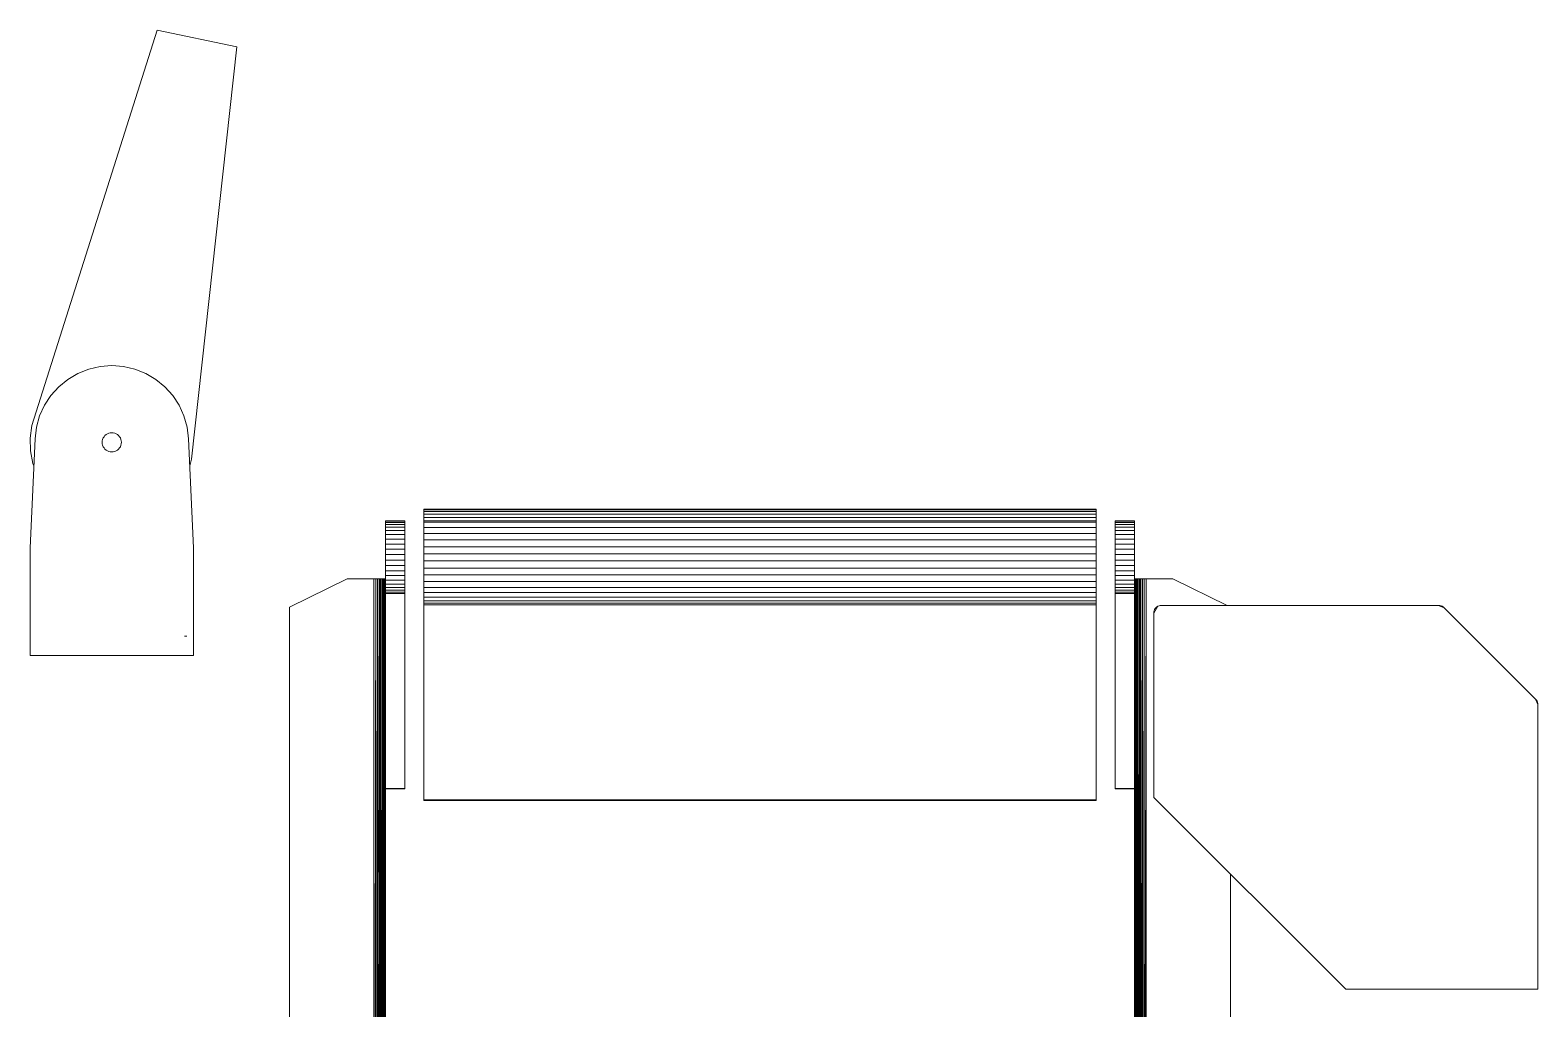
# Model space of a CAD drawing. Header units: centimetres. Extents: x -336 to 16318, y -437 to 1921.
# Drawn here: x 5097.9 to 5176.4, y 158.6 to 209.6 of the extents above; entities that cross this region are included whole.
import ezdxf

# ---------------------------------------------------------------- set-up
doc = ezdxf.new("R2010")
doc.units = ezdxf.units.CM
doc.layers.add('M-EQPM', color=7, linetype='Continuous', lineweight=9)

# ---------------------------------------------------------------- blocks, each defined once
blk = doc.blocks.new('EQ-05-028 - EQ-05-028_dwg_Agrupar_499-V65-Section 6')
at = {"layer": 'M-EQPM', "color": 136, "true_color": 0x007f7f}
for p, q in [((5114.434, 181.035), (5111.434, 179.571)), ((5114.434, 181.035), (5111.434, 179.571)), ((5114.434, 181.035), (5115.834, 181.035)), ((5115.928, 181.035), (5115.834, 181.035)), ((5115.928, 181.035), (5115.834, 117.601)), ((5115.834, 181.035), (5115.834, 117.601)), ((5115.928, 181.035), (5115.893, 117.604)), ((5116.02, 181.035), (5115.928, 181.035)), ((5115.928, 181.035), (5115.95, 117.613)), ((5116.02, 181.035), (5115.95, 117.613)), ((5116.02, 181.035), (5116.002, 117.627)), ((5116.107, 181.035), (5116.02, 181.035)), ((5116.02, 181.035), (5116.046, 117.644)), ((5116.02, 181.035), (5116.083, 117.666)), ((5116.02, 181.035), (5116.111, 117.691)), ((5116.02, 181.035), (5116.128, 117.719)), ((5116.02, 181.035), (5116.13, 119.895)), ((5116.187, 181.035), (5116.107, 181.035)), ((5116.134, 119.895), (5116.107, 181.035)), ((5116.131, 181.035), (5116.12, 181.035)), ((5116.134, 181.035), (5116.131, 181.035)), ((5116.134, 181.035), (5116.134, 119.895)), ((5116.134, 119.895), (5116.187, 181.035)), ((5116.258, 181.035), (5116.187, 181.035)), ((5116.236, 119.895), (5116.187, 181.035)), ((5116.236, 119.895), (5116.32, 181.035)), ((5116.236, 119.895), (5116.258, 181.035)), ((5116.32, 181.035), (5116.258, 181.035)), ((5116.32, 181.035), (5116.369, 181.035)), ((5116.32, 119.895), (5116.32, 181.035)), ((5116.32, 119.895), (5116.369, 181.035)), ((5116.405, 181.035), (5116.369, 181.035)), ((5116.421, 119.895), (5116.369, 181.035)), ((5116.382, 119.895), (5116.369, 181.035)), ((5116.427, 181.035), (5116.405, 181.035)), ((5116.421, 119.895), (5116.405, 181.035)), ((5116.432, 150.391), (5116.405, 181.035)), ((5116.434, 150.391), (5116.427, 181.035)), ((5116.434, 150.391), (5116.427, 181.035)), ((5155.435, 150.391), (5155.442, 181.035)), ((5155.442, 181.035), (5155.435, 150.391)), ((5155.442, 181.035), (5155.464, 181.035)), ((5155.442, 181.035), (5155.447, 119.895)), ((5155.464, 181.035), (5155.447, 119.895)), ((5155.464, 181.035), (5155.5, 181.035)), ((5155.464, 181.035), (5155.486, 119.895)), ((5155.5, 181.035), (5155.486, 119.895)), ((5155.549, 181.035), (5155.486, 119.895)), ((5155.5, 181.035), (5155.549, 181.035)), ((5155.549, 181.035), (5155.61, 181.035)), ((5155.549, 181.035), (5155.549, 119.895)), ((5155.61, 181.035), (5155.549, 119.895)), ((5155.61, 181.035), (5155.682, 181.035)), ((5155.61, 181.035), (5155.633, 119.895)), ((5155.682, 181.035), (5155.633, 119.895)), ((5155.682, 181.035), (5155.762, 181.035)), ((5155.682, 181.035), (5155.734, 119.895)), ((5155.734, 181.035), (5155.738, 181.035)), ((5155.734, 181.035), (5155.734, 119.895)), ((5155.762, 181.035), (5155.734, 119.895)), ((5155.738, 181.035), (5155.749, 181.035)), ((5155.762, 181.035), (5155.74, 117.719)), ((5155.762, 181.035), (5155.757, 117.691)), ((5155.762, 181.035), (5155.849, 181.035)), ((5155.762, 181.035), (5155.786, 117.666)), ((5155.762, 181.035), (5155.822, 117.644)), ((5155.762, 181.035), (5155.866, 117.627)), ((5155.849, 181.035), (5155.94, 181.035)), ((5155.849, 181.035), (5155.866, 117.627)), ((5155.94, 181.035), (5155.866, 117.627)), ((5156.034, 181.035), (5155.918, 117.613)), ((5155.94, 181.035), (5155.918, 117.613)), ((5156.034, 181.035), (5155.94, 181.035)), ((5157.434, 181.035), (5156.034, 181.035)), ((5156.034, 181.035), (5156.034, 117.601)), ((5160.261, 179.655), (5157.434, 181.035)), ((5157.434, 181.035), (5160.261, 179.655)), ((5111.434, 179.571), (5111.434, 117.601)), ((5111.434, 117.601), (5111.434, 179.571)), ((5116.434, 148.098), (5116.434, 170.708)), ((5116.434, 170.404), (5116.434, 150.391)), ((5116.434, 170.404), (5116.434, 150.391)), ((5155.434, 148.098), (5155.434, 170.708)), ((5155.434, 150.391), (5155.434, 170.404)), ((5155.434, 150.391), (5155.434, 170.404)), ((5160.434, 165.655), (5160.434, 117.601)), ((5160.434, 117.601), (5160.434, 165.655)), ((5160.434, 165.655), (5160.434, 117.601))]:
    blk.add_line(p, q, dxfattribs=at)
at = {"layer": 'M-EQPM', "color": 136, "true_color": 0x007f7f, "flags": 128}
for points in [[(5111.434, 117.601), (5111.434, 179.571), (5114.434, 181.035), (5115.834, 181.035), (5115.928, 181.035), (5115.95, 117.613), (5116.002, 117.627), (5116.02, 181.035), (5115.95, 117.613), (5116.02, 181.035), (5116.107, 181.035), (5116.187, 181.035), (5116.236, 119.895), (5116.258, 181.035), (5116.236, 119.895), (5116.32, 181.035), (5116.236, 119.895)], [(5114.434, 181.035), (5115.834, 181.035), (5115.928, 181.035), (5116.02, 181.035), (5116.107, 181.035), (5116.187, 181.035), (5116.258, 181.035), (5116.32, 181.035), (5116.369, 181.035), (5116.405, 181.035), (5116.427, 181.035)], [(5116.128, 117.719), (5116.02, 181.035), (5116.128, 117.719), (5116.111, 117.691), (5116.02, 181.035), (5116.111, 117.691), (5116.083, 117.666), (5116.02, 181.035), (5116.083, 117.666), (5116.046, 117.644), (5116.02, 181.035), (5116.046, 117.644), (5116.002, 117.627), (5116.02, 181.035), (5115.928, 181.035), (5115.95, 117.613), (5115.893, 117.604), (5115.928, 181.035), (5115.893, 117.604), (5115.834, 117.601), (5115.928, 181.035), (5115.834, 117.601), (5115.834, 181.035), (5115.834, 117.601)], [(5116.32, 119.895), (5116.32, 181.035), (5116.258, 181.035), (5116.187, 181.035), (5116.236, 119.895)], [(5116.32, 119.895), (5116.32, 181.035), (5116.369, 181.035), (5116.32, 119.895), (5116.369, 181.035), (5116.382, 119.895)], [(5116.434, 150.391), (5116.427, 181.035), (5116.405, 181.035), (5116.369, 181.035), (5116.382, 119.895)], [(5116.421, 119.895), (5116.369, 181.035), (5116.421, 119.895), (5116.405, 181.035), (5116.432, 150.391)], [(5116.434, 147.952), (5116.421, 119.895), (5116.405, 181.035), (5116.432, 150.391)], [(5155.435, 150.391), (5155.442, 181.035), (5155.447, 119.895), (5155.434, 147.952), (5155.434, 119.895)], [(5157.434, 181.035), (5156.034, 181.035), (5155.94, 181.035), (5155.849, 181.035), (5155.762, 181.035), (5155.682, 181.035), (5155.61, 181.035), (5155.549, 181.035), (5155.5, 181.035), (5155.464, 181.035), (5155.442, 181.035)], [(5155.486, 119.895), (5155.549, 181.035), (5155.486, 119.895), (5155.5, 181.035), (5155.486, 119.895), (5155.464, 181.035), (5155.447, 119.895)], [(5155.486, 119.895), (5155.464, 181.035), (5155.5, 181.035), (5155.549, 181.035), (5155.549, 119.895)], [(5155.633, 119.895), (5155.61, 181.035), (5155.549, 119.895), (5155.61, 181.035), (5155.549, 181.035), (5155.549, 119.895)], [(5155.633, 119.895), (5155.682, 181.035), (5155.633, 119.895), (5155.61, 181.035), (5155.682, 181.035)], [(5155.682, 181.035), (5155.734, 119.895), (5155.762, 181.035), (5155.682, 181.035), (5155.734, 119.895)], [(5155.734, 119.895), (5155.762, 181.035), (5155.74, 117.719), (5155.757, 117.691), (5155.762, 181.035), (5155.757, 117.691), (5155.786, 117.666), (5155.762, 181.035), (5155.786, 117.666), (5155.822, 117.644), (5155.762, 181.035), (5155.822, 117.644), (5155.866, 117.627), (5155.762, 181.035), (5155.866, 117.627), (5155.849, 181.035), (5155.866, 117.627), (5155.94, 181.035), (5155.866, 117.627), (5155.918, 117.613), (5155.94, 181.035), (5156.034, 181.035)], [(5156.034, 181.035), (5155.918, 117.613), (5156.034, 181.035), (5156.034, 117.601), (5155.918, 117.613), (5155.94, 181.035), (5155.849, 181.035), (5155.762, 181.035), (5155.74, 117.719)], [(5160.261, 179.655), (5157.434, 181.035), (5156.034, 181.035), (5156.034, 117.601)]]:
    blk.add_lwpolyline(points, dxfattribs=at)
for points in [[(5116.13, 119.895), (5116.02, 181.035)], [(5116.134, 119.895), (5116.187, 181.035), (5116.134, 119.895), (5116.107, 181.035)], [(5155.442, 181.035), (5155.464, 181.035), (5155.447, 119.895)]]:
    blk.add_lwpolyline(points, close=True, dxfattribs=at)
blk = doc.blocks.new('EQ-05-028 - EQ-05-028_dwg_Agrupar_717-1577049-Section 6')
at = {"layer": 'M-EQPM', "color": 136, "true_color": 0x007f7f}
for p, q in [((5509.763, 184.044), (5509.763, 184.065)), ((5509.763, 184.065), (5510.763, 184.065)), ((5509.763, 184.065), (5510.763, 184.065)), ((5509.763, 183.98), (5509.763, 184.044)), ((5509.763, 184.044), (5510.763, 184.044)), ((5509.763, 183.876), (5509.763, 183.98)), ((5509.763, 183.98), (5510.763, 183.98)), ((5509.763, 183.734), (5509.763, 183.876)), ((5509.763, 183.876), (5510.763, 183.876)), ((5509.763, 183.556), (5509.763, 183.734)), ((5509.763, 183.734), (5510.763, 183.734)), ((5509.763, 183.556), (5509.763, 183.734)), ((5509.763, 183.734), (5510.763, 183.734)), ((5510.763, 184.065), (5510.763, 184.044)), ((5510.763, 183.98), (5510.763, 184.044)), ((5510.763, 183.876), (5510.763, 183.98)), ((5510.763, 183.734), (5510.763, 183.876)), ((5510.763, 183.556), (5510.763, 183.734)), ((5510.763, 183.556), (5510.763, 183.734)), ((5509.763, 183.347), (5509.763, 183.556)), ((5509.763, 183.556), (5510.763, 183.556)), ((5509.763, 183.347), (5509.763, 183.556)), ((5509.763, 183.556), (5509.763, 183.347)), ((5509.763, 183.112), (5509.763, 183.347)), ((5509.763, 183.347), (5510.763, 183.347)), ((5509.763, 183.347), (5510.763, 183.347)), ((5509.763, 182.855), (5509.763, 183.112)), ((5509.763, 183.112), (5510.763, 183.112)), ((5510.763, 183.347), (5510.763, 183.556)), ((5510.763, 183.347), (5510.763, 183.556)), ((5510.763, 183.347), (5510.763, 183.556)), ((5510.763, 183.112), (5510.763, 183.347)), ((5510.763, 182.855), (5510.763, 183.112)), ((5509.763, 182.583), (5509.763, 182.855)), ((5509.763, 182.855), (5510.763, 182.855)), ((5509.763, 182.583), (5509.763, 182.855)), ((5509.763, 182.302), (5509.763, 182.583)), ((5509.763, 182.583), (5510.763, 182.583)), ((5509.763, 182.302), (5509.763, 182.583)), ((5509.763, 182.583), (5510.763, 182.583)), ((5509.763, 182.017), (5509.763, 182.302)), ((5509.763, 182.302), (5510.763, 182.302)), ((5509.763, 182.017), (5509.763, 182.302)), ((5510.763, 182.583), (5510.763, 182.855)), ((5510.763, 182.583), (5510.763, 182.855)), ((5510.763, 182.302), (5510.763, 182.583)), ((5510.763, 182.302), (5510.763, 182.583)), ((5510.763, 182.017), (5510.763, 182.302)), ((5510.763, 182.017), (5510.763, 182.302)), ((5509.763, 181.735), (5509.763, 182.017)), ((5509.763, 182.017), (5510.763, 182.017)), ((5509.763, 181.735), (5509.763, 182.017)), ((5509.763, 182.017), (5510.763, 182.017)), ((5509.763, 181.735), (5509.763, 182.017)), ((5509.763, 181.463), (5509.763, 181.735)), ((5509.763, 181.735), (5510.763, 181.735)), ((5509.763, 181.463), (5509.763, 181.735)), ((5510.763, 181.735), (5509.763, 181.735)), ((5509.763, 181.207), (5509.763, 181.463)), ((5509.763, 181.463), (5510.763, 181.463)), ((5510.763, 181.463), (5509.763, 181.463)), ((5510.763, 181.735), (5510.763, 182.017)), ((5510.763, 182.017), (5510.763, 181.735)), ((5510.763, 181.735), (5510.763, 182.017)), ((5510.763, 181.463), (5510.763, 181.735)), ((5510.763, 181.463), (5510.763, 181.735)), ((5510.763, 181.207), (5510.763, 181.463)), ((5509.763, 180.971), (5509.763, 181.207)), ((5509.763, 181.207), (5510.763, 181.207)), ((5509.763, 181.207), (5509.763, 180.971)), ((5509.763, 180.763), (5509.763, 180.971)), ((5509.763, 180.971), (5510.763, 180.971)), ((5509.763, 180.763), (5509.763, 180.971)), ((5509.763, 180.585), (5509.763, 180.763)), ((5509.763, 180.763), (5510.763, 180.763)), ((5509.763, 180.585), (5509.763, 180.763)), ((5509.763, 180.763), (5510.763, 180.763)), ((5509.763, 180.443), (5509.763, 180.585)), ((5509.763, 180.585), (5510.763, 180.585)), ((5509.763, 180.443), (5509.763, 180.585)), ((5509.763, 180.443), (5509.763, 180.585)), ((5510.763, 180.971), (5510.763, 181.207)), ((5510.763, 180.763), (5510.763, 180.971)), ((5510.763, 180.763), (5510.763, 180.971)), ((5510.763, 180.763), (5510.763, 180.971)), ((5510.763, 180.585), (5510.763, 180.763)), ((5510.763, 180.585), (5510.763, 180.763)), ((5510.763, 180.443), (5510.763, 180.585)), ((5510.763, 180.585), (5510.763, 180.443)), ((5510.763, 180.443), (5510.763, 180.585)), ((5509.763, 180.443), (5509.763, 180.339)), ((5509.763, 180.443), (5510.763, 180.443)), ((5510.763, 180.443), (5509.763, 180.443)), ((5509.763, 180.276), (5509.763, 180.339)), ((5509.763, 180.339), (5510.763, 180.339)), ((5509.763, 170.116), (5509.763, 180.276)), ((5509.763, 180.276), (5510.763, 180.276)), ((5510.763, 180.443), (5510.763, 180.339)), ((5510.763, 180.276), (5510.763, 180.339)), ((5510.763, 170.245), (5510.763, 180.276)), ((5510.763, 180.276), (5510.763, 170.405)), ((5510.763, 170.405), (5510.763, 180.276)), ((5509.763, 170.131), (5509.763, 170.096)), ((5509.763, 170.116), (5509.763, 170.096)), ((5509.763, 170.116), (5510.763, 170.116)), ((5509.763, 170.096), (5510.763, 170.096)), ((5510.763, 170.096), (5510.763, 170.116))]:
    blk.add_line(p, q, dxfattribs=at)
at = {"layer": 'M-EQPM', "color": 136, "true_color": 0x007f7f, "flags": 128}
for points in [[(5509.763, 183.734), (5509.763, 183.876), (5509.763, 183.98), (5509.763, 184.044), (5509.763, 184.065)], [(5510.763, 183.734), (5510.763, 183.876), (5510.763, 183.98), (5510.763, 184.044), (5510.763, 184.065), (5509.763, 184.065), (5509.763, 184.044), (5510.763, 184.044), (5510.763, 184.065)], [(5509.763, 183.876), (5509.763, 183.98), (5510.763, 183.98), (5510.763, 183.876), (5509.763, 183.876), (5509.763, 183.734)], [(5510.763, 183.734), (5510.763, 183.876), (5509.763, 183.876)], [(5509.763, 183.734), (5510.763, 183.734), (5510.763, 183.556), (5509.763, 183.556)], [(5510.763, 183.556), (5509.763, 183.556), (5509.763, 183.734)], [(5509.763, 182.855), (5509.763, 183.112), (5509.763, 183.347)], [(5509.763, 182.855), (5509.763, 183.112), (5510.763, 183.112), (5510.763, 182.855)], [(5510.763, 182.855), (5510.763, 183.112), (5510.763, 183.347)], [(5510.763, 182.855), (5509.763, 182.855), (5509.763, 182.583), (5510.763, 182.583), (5510.763, 182.855), (5509.763, 182.855)], [(5510.763, 182.583), (5510.763, 182.302), (5509.763, 182.302)], [(5510.763, 182.302), (5509.763, 182.302), (5509.763, 182.583)], [(5509.763, 182.302), (5509.763, 182.017), (5510.763, 182.017), (5510.763, 182.302)], [(5509.763, 180.971), (5509.763, 181.207), (5509.763, 181.463)], [(5509.763, 181.463), (5509.763, 181.207), (5510.763, 181.207), (5510.763, 181.463)], [(5510.763, 180.971), (5510.763, 181.207), (5510.763, 181.463)], [(5510.763, 180.971), (5510.763, 181.207), (5509.763, 181.207)], [(5509.763, 180.971), (5510.763, 180.971), (5509.763, 180.971), (5509.763, 180.763)], [(5509.763, 180.585), (5509.763, 180.763), (5510.763, 180.763), (5510.763, 180.585), (5509.763, 180.585), (5510.763, 180.585)], [(5509.763, 180.276), (5509.763, 180.339), (5510.763, 180.339), (5510.763, 180.276), (5509.763, 180.276), (5510.763, 180.276)], [(5509.763, 170.096), (5509.763, 170.116), (5509.763, 180.276)], [(5510.763, 170.116), (5509.763, 170.116), (5509.763, 180.276)], [(5510.763, 170.116), (5509.763, 170.116), (5509.763, 170.096)]]:
    blk.add_lwpolyline(points, dxfattribs=at)
for points in [[(5509.763, 184.044), (5510.763, 184.044), (5510.763, 183.98), (5509.763, 183.98)], [(5509.763, 183.347), (5510.763, 183.347), (5510.763, 183.112), (5509.763, 183.112)], [(5509.763, 181.463), (5509.763, 181.735), (5510.763, 181.735), (5510.763, 181.463)], [(5509.763, 180.443), (5510.763, 180.443), (5510.763, 180.339), (5509.763, 180.339)], [(5509.763, 170.096), (5510.763, 170.096)]]:
    blk.add_lwpolyline(points, close=True, dxfattribs=at)
blk = doc.blocks.new('EQ-05-028 - EQ-05-028_dwg_Agrupar_740-1577051-Section 6')
at = {"layer": 'M-EQPM', "color": 136, "true_color": 0x007f7f}
for p, q in [((5453.355, 189.033), (5459.873, 209.63)), ((5459.873, 209.63), (5453.355, 189.033)), ((5464.032, 208.753), (5459.873, 209.63)), ((5459.873, 209.63), (5464.032, 208.753)), ((5461.672, 187.277), (5464.032, 208.753)), ((5453.269, 188.371), (5453.355, 189.033)), ((5453.269, 188.371), (5453.355, 189.033)), ((5453.287, 187.705), (5453.269, 188.371)), ((5453.269, 188.371), (5453.287, 187.705)), ((5453.41, 187.049), (5453.287, 187.705)), ((5453.41, 187.049), (5453.287, 187.705)), ((5453.454, 186.924), (5453.41, 187.049)), ((5453.41, 187.049), (5453.454, 186.924)), ((5461.572, 186.938), (5461.672, 187.277)), ((5461.572, 186.938), (5461.672, 187.277))]:
    blk.add_line(p, q, dxfattribs=at)
at = {"layer": 'M-EQPM', "color": 136, "true_color": 0x007f7f, "flags": 128}
for points in [[(5453.454, 186.924), (5453.41, 187.049), (5453.287, 187.705), (5453.269, 188.371), (5453.355, 189.033), (5459.873, 209.63), (5464.032, 208.753), (5461.672, 187.277)], [(5464.032, 208.753), (5461.672, 187.277), (5461.572, 186.938)]]:
    blk.add_lwpolyline(points, dxfattribs=at)
blk = doc.blocks.new('EQ-05-028 - EQ-05-028_dwg_Agrupar_719-1577055-Section 6')
at = {"layer": 'M-EQPM', "color": 136, "true_color": 0x007f7f}
for p, q in [((5511.763, 179.255), (5511.982, 179.611)), ((5511.768, 179.318), (5511.763, 179.255)), ((5511.768, 179.318), (5511.763, 179.255)), ((5511.763, 179.255), (5511.763, 169.655)), ((5511.763, 179.255), (5511.763, 169.655)), ((5511.783, 179.379), (5511.768, 179.318)), ((5511.783, 179.379), (5511.807, 179.437)), ((5511.807, 179.437), (5511.84, 179.49)), ((5511.84, 179.49), (5511.807, 179.437)), ((5511.88, 179.538), (5511.84, 179.49)), ((5511.84, 179.49), (5511.88, 179.538)), ((5511.88, 179.538), (5511.928, 179.579)), ((5511.928, 179.579), (5511.88, 179.538)), ((5511.928, 179.579), (5511.982, 179.611)), ((5511.982, 179.611), (5512.04, 179.635)), ((5512.04, 179.635), (5512.101, 179.65)), ((5512.04, 179.635), (5512.101, 179.65)), ((5512.163, 179.655), (5512.101, 179.65)), ((5526.598, 179.655), (5512.163, 179.655)), ((5526.598, 179.655), (5512.163, 179.655)), ((5526.88, 179.538), (5526.598, 179.655)), ((5526.66, 179.65), (5526.598, 179.655)), ((5526.598, 179.655), (5526.66, 179.65)), ((5526.66, 179.65), (5526.721, 179.635)), ((5526.721, 179.635), (5526.779, 179.611)), ((5526.779, 179.611), (5526.833, 179.579)), ((5526.833, 179.579), (5526.779, 179.611)), ((5526.88, 179.538), (5526.833, 179.579)), ((5531.646, 174.772), (5526.88, 179.538)), ((5531.763, 174.489), (5531.646, 174.772)), ((5531.646, 174.772), (5531.687, 174.724)), ((5531.687, 174.724), (5531.646, 174.772)), ((5531.72, 174.671), (5531.687, 174.724)), ((5531.72, 174.671), (5531.687, 174.724)), ((5531.744, 174.613), (5531.72, 174.671)), ((5531.72, 174.671), (5531.744, 174.613)), ((5531.744, 174.613), (5531.758, 174.552)), ((5531.744, 174.613), (5531.758, 174.552)), ((5531.758, 174.552), (5531.763, 174.489)), ((5531.763, 159.655), (5531.763, 174.489)), ((5521.763, 159.655), (5511.763, 169.655)), ((5511.763, 169.655), (5521.763, 159.655)), ((5531.763, 159.655), (5521.763, 159.655)), ((5521.763, 159.655), (5531.763, 159.655))]:
    blk.add_line(p, q, dxfattribs=at)
at = {"layer": 'M-EQPM', "color": 136, "true_color": 0x007f7f, "flags": 128}
for points in [[(5531.763, 174.489), (5531.763, 159.655), (5521.763, 159.655), (5511.763, 169.655), (5511.763, 179.255)], [(5511.768, 179.318), (5511.783, 179.379), (5511.807, 179.437)], [(5512.04, 179.635), (5511.982, 179.611), (5511.928, 179.579)], [(5512.163, 179.655), (5512.101, 179.65), (5512.04, 179.635), (5511.982, 179.611)], [(5526.598, 179.655), (5512.163, 179.655), (5512.101, 179.65)], [(5526.66, 179.65), (5526.721, 179.635), (5526.779, 179.611)], [(5526.88, 179.538), (5531.646, 174.772), (5526.88, 179.538), (5526.833, 179.579)], [(5531.758, 174.552), (5531.763, 174.489), (5531.763, 159.655)]]:
    blk.add_lwpolyline(points, dxfattribs=at)
blk = doc.blocks.new('EQ-05-028 - EQ-05-028_dwg_Agrupar_716-1577061-Section 6')
at = {"layer": 'M-EQPM', "color": 136, "true_color": 0x007f7f}
for p, q in [((5473.763, 184.637), (5473.763, 184.665)), ((5473.763, 184.665), (5508.763, 184.665)), ((5473.763, 184.554), (5473.763, 184.637)), ((5473.763, 184.637), (5508.763, 184.637)), ((5473.763, 184.417), (5473.763, 184.554)), ((5473.763, 184.554), (5508.763, 184.554)), ((5473.763, 184.417), (5473.763, 184.554)), ((5508.763, 184.554), (5473.763, 184.554)), ((5473.763, 184.554), (5473.763, 184.417)), ((5508.763, 184.665), (5508.763, 184.637)), ((5508.763, 184.554), (5508.763, 184.637)), ((5508.763, 184.417), (5508.763, 184.554)), ((5508.763, 184.417), (5508.763, 184.554)), ((5508.763, 184.417), (5508.763, 184.554)), ((5473.763, 184.23), (5473.763, 184.417)), ((5473.763, 184.417), (5508.763, 184.417)), ((5473.763, 183.996), (5473.763, 184.23)), ((5473.763, 184.23), (5508.763, 184.23)), ((5508.763, 184.065), (5473.763, 184.065)), ((5473.763, 184.065), (5473.763, 184.044)), ((5473.763, 183.721), (5473.763, 183.996)), ((5473.763, 183.996), (5508.763, 183.996)), ((5473.763, 183.721), (5473.763, 183.996)), ((5473.763, 183.996), (5473.763, 183.721)), ((5473.763, 183.412), (5473.763, 183.721)), ((5473.763, 183.721), (5508.763, 183.721)), ((5473.763, 183.412), (5473.763, 183.721)), ((5473.763, 183.721), (5508.763, 183.721)), ((5508.763, 184.417), (5508.763, 184.23)), ((5508.763, 183.996), (5508.763, 184.23)), ((5508.763, 184.065), (5508.763, 184.044)), ((5508.763, 183.721), (5508.763, 183.996)), ((5508.763, 183.721), (5508.763, 183.996)), ((5508.763, 183.721), (5508.763, 183.996)), ((5508.763, 183.412), (5508.763, 183.721)), ((5508.763, 183.412), (5508.763, 183.721)), ((5473.763, 183.074), (5473.763, 183.412)), ((5473.763, 183.412), (5508.763, 183.412)), ((5473.763, 183.074), (5473.763, 183.412)), ((5508.763, 183.412), (5473.763, 183.412)), ((5473.763, 183.412), (5473.763, 183.074)), ((5473.763, 182.717), (5473.763, 183.074)), ((5473.763, 183.074), (5508.763, 183.074)), ((5473.763, 182.717), (5473.763, 183.074)), ((5473.763, 183.074), (5473.763, 182.717)), ((5508.763, 183.074), (5508.763, 183.412)), ((5508.763, 183.074), (5508.763, 183.412)), ((5508.763, 183.074), (5508.763, 183.412)), ((5508.763, 182.717), (5508.763, 183.074)), ((5508.763, 182.717), (5508.763, 183.074)), ((5508.763, 182.717), (5508.763, 183.074)), ((5473.763, 182.346), (5473.763, 182.717)), ((5473.763, 182.717), (5508.763, 182.717)), ((5473.763, 182.346), (5473.763, 182.717)), ((5473.763, 182.717), (5508.763, 182.717)), ((5473.763, 181.972), (5473.763, 182.346)), ((5473.763, 182.346), (5508.763, 182.346)), ((5473.763, 181.972), (5473.763, 182.346)), ((5508.763, 182.346), (5508.763, 182.717)), ((5508.763, 182.346), (5508.763, 182.717)), ((5508.763, 181.972), (5508.763, 182.346)), ((5508.763, 181.972), (5508.763, 182.346)), ((5473.763, 181.601), (5473.763, 181.972)), ((5473.763, 181.972), (5508.763, 181.972)), ((5473.763, 181.972), (5508.763, 181.972)), ((5473.763, 181.244), (5473.763, 181.601)), ((5473.763, 181.601), (5508.763, 181.601)), ((5508.763, 181.601), (5508.763, 181.972)), ((5508.763, 181.244), (5508.763, 181.601)), ((5473.763, 180.906), (5473.763, 181.244)), ((5473.763, 181.244), (5508.763, 181.244)), ((5473.763, 180.906), (5473.763, 181.244)), ((5473.763, 180.597), (5473.763, 180.906)), ((5473.763, 180.906), (5508.763, 180.906)), ((5473.763, 180.597), (5473.763, 180.906)), ((5473.763, 180.906), (5508.763, 180.906)), ((5473.763, 180.323), (5473.763, 180.597)), ((5473.763, 180.597), (5508.763, 180.597)), ((5473.763, 180.323), (5473.763, 180.597)), ((5508.763, 180.906), (5508.763, 181.244)), ((5508.763, 180.906), (5508.763, 181.244)), ((5508.763, 180.597), (5508.763, 180.906)), ((5508.763, 180.597), (5508.763, 180.906)), ((5508.763, 180.323), (5508.763, 180.597)), ((5508.763, 180.323), (5508.763, 180.597)), ((5473.763, 180.089), (5473.763, 180.323)), ((5473.763, 180.323), (5508.763, 180.323)), ((5473.763, 180.089), (5473.763, 180.323)), ((5473.763, 180.323), (5508.763, 180.323)), ((5473.763, 179.902), (5473.763, 180.089)), ((5473.763, 180.089), (5508.763, 180.089)), ((5473.763, 179.902), (5473.763, 180.089)), ((5508.763, 180.089), (5473.763, 180.089)), ((5473.763, 180.089), (5473.763, 179.902)), ((5473.763, 179.766), (5473.763, 179.902)), ((5473.763, 179.902), (5508.763, 179.902)), ((5473.763, 179.683), (5473.763, 179.766)), ((5473.763, 179.766), (5508.763, 179.766)), ((5508.763, 180.089), (5508.763, 180.323)), ((5508.763, 180.089), (5508.763, 180.323)), ((5508.763, 179.902), (5508.763, 180.089)), ((5508.763, 179.902), (5508.763, 180.089)), ((5508.763, 179.902), (5508.763, 180.089)), ((5508.763, 179.902), (5508.763, 179.766)), ((5508.763, 179.683), (5508.763, 179.766)), ((5473.763, 169.523), (5473.763, 179.683)), ((5473.763, 179.683), (5508.763, 179.683)), ((5508.763, 169.523), (5508.763, 179.683)), ((5473.763, 169.543), (5473.763, 169.496)), ((5473.763, 169.523), (5473.763, 169.496)), ((5473.763, 169.523), (5508.763, 169.523)), ((5473.763, 169.496), (5508.763, 169.496)), ((5508.763, 169.496), (5508.763, 169.543)), ((5508.763, 169.496), (5508.763, 169.523))]:
    blk.add_line(p, q, dxfattribs=at)
at = {"layer": 'M-EQPM', "color": 136, "true_color": 0x007f7f, "flags": 128}
for points in [[(5473.763, 184.554), (5473.763, 184.637), (5473.763, 184.665)], [(5508.763, 184.665), (5473.763, 184.665), (5473.763, 184.637), (5508.763, 184.637), (5508.763, 184.665), (5473.763, 184.665)], [(5508.763, 184.554), (5508.763, 184.637), (5508.763, 184.665)], [(5473.763, 183.996), (5473.763, 184.23), (5473.763, 184.417)], [(5473.763, 184.417), (5508.763, 184.417), (5473.763, 184.417), (5473.763, 184.23), (5508.763, 184.23), (5508.763, 184.417)], [(5473.763, 184.23), (5473.763, 183.996), (5508.763, 183.996), (5473.763, 183.996)], [(5508.763, 183.996), (5508.763, 184.23), (5473.763, 184.23)], [(5508.763, 183.996), (5508.763, 184.23), (5508.763, 184.417)], [(5473.763, 182.717), (5508.763, 182.717), (5508.763, 182.346), (5473.763, 182.346)], [(5508.763, 182.346), (5473.763, 182.346), (5473.763, 182.717)], [(5473.763, 182.346), (5473.763, 181.972), (5508.763, 181.972), (5508.763, 182.346)], [(5473.763, 181.244), (5473.763, 181.601), (5473.763, 181.972)], [(5508.763, 181.972), (5508.763, 181.601), (5473.763, 181.601), (5473.763, 181.972)], [(5508.763, 181.244), (5508.763, 181.601), (5473.763, 181.601), (5473.763, 181.244)], [(5508.763, 181.244), (5508.763, 181.601), (5508.763, 181.972)], [(5473.763, 181.244), (5508.763, 181.244), (5473.763, 181.244), (5473.763, 180.906), (5508.763, 180.906), (5508.763, 181.244)], [(5508.763, 180.906), (5508.763, 180.597), (5473.763, 180.597)], [(5508.763, 180.597), (5473.763, 180.597), (5473.763, 180.906)], [(5473.763, 180.597), (5473.763, 180.323), (5508.763, 180.323), (5508.763, 180.597)], [(5508.763, 180.323), (5508.763, 180.089), (5473.763, 180.089), (5473.763, 180.323)], [(5473.763, 179.683), (5473.763, 179.766), (5473.763, 179.902)], [(5473.763, 179.902), (5473.763, 179.766), (5508.763, 179.766), (5508.763, 179.902)], [(5473.763, 179.766), (5508.763, 179.766), (5508.763, 179.683), (5473.763, 179.683)], [(5508.763, 179.683), (5473.763, 179.683), (5473.763, 179.766)], [(5508.763, 179.683), (5508.763, 179.766), (5508.763, 179.902)], [(5473.763, 169.496), (5473.763, 169.523), (5508.763, 169.523), (5508.763, 179.683)], [(5508.763, 169.496), (5508.763, 169.523), (5508.763, 179.683)], [(5508.763, 169.496), (5508.763, 169.523), (5473.763, 169.523), (5473.763, 169.496)]]:
    blk.add_lwpolyline(points, dxfattribs=at)
for points in [[(5473.763, 184.637), (5508.763, 184.637), (5508.763, 184.554), (5473.763, 184.554)], [(5473.763, 183.721), (5508.763, 183.721), (5508.763, 183.412), (5473.763, 183.412)], [(5473.763, 183.074), (5508.763, 183.074)], [(5473.763, 179.902), (5508.763, 179.902)], [(5473.763, 179.683), (5473.763, 169.523)], [(5473.763, 169.496), (5508.763, 169.496)]]:
    blk.add_lwpolyline(points, close=True, dxfattribs=at)
blk = doc.blocks.new('EQ-05-028 - EQ-05-028_dwg_Agrupar_739-1577063-Section 6')
at = {"layer": 'M-EQPM', "color": 136, "true_color": 0x007f7f}
for p, q in [((5455.745, 191.743), (5455.22, 191.433)), ((5456.311, 191.97), (5455.745, 191.743)), ((5456.311, 191.97), (5456.905, 192.109)), ((5456.311, 191.97), (5456.905, 192.109)), ((5457.513, 192.155), (5456.905, 192.109)), ((5457.513, 192.155), (5458.121, 192.109)), ((5457.513, 192.155), (5458.121, 192.109)), ((5458.121, 192.109), (5457.513, 192.155)), ((5458.715, 191.97), (5458.121, 192.109)), ((5458.121, 192.109), (5458.715, 191.97)), ((5459.281, 191.743), (5458.715, 191.97)), ((5459.281, 191.743), (5459.806, 191.433)), ((5459.806, 191.433), (5459.281, 191.743)), ((5454.749, 191.046), (5454.341, 190.592)), ((5454.749, 191.046), (5455.22, 191.433)), ((5454.749, 191.046), (5455.22, 191.433)), ((5460.278, 191.046), (5459.806, 191.433)), ((5460.685, 190.592), (5460.278, 191.046)), ((5460.685, 190.592), (5460.278, 191.046)), ((5454.008, 190.082), (5453.756, 189.526)), ((5454.341, 190.592), (5454.008, 190.082)), ((5454.341, 190.592), (5454.008, 190.082)), ((5461.019, 190.082), (5460.685, 190.592)), ((5461.271, 189.526), (5461.019, 190.082)), ((5461.019, 190.082), (5461.271, 189.526)), ((5453.756, 189.526), (5453.591, 188.939)), ((5461.436, 188.939), (5461.271, 189.526)), ((5461.271, 189.526), (5461.436, 188.939)), ((5453.517, 188.334), (5453.591, 188.939)), ((5453.591, 188.939), (5453.517, 188.334)), ((5457.068, 188.382), (5457.109, 188.449)), ((5457.109, 188.449), (5457.16, 188.509)), ((5457.16, 188.509), (5457.219, 188.56)), ((5457.16, 188.509), (5457.219, 188.56)), ((5457.219, 188.56), (5457.286, 188.601)), ((5457.286, 188.601), (5457.359, 188.631)), ((5457.359, 188.631), (5457.286, 188.601)), ((5457.359, 188.631), (5457.435, 188.649)), ((5457.435, 188.649), (5457.513, 188.655)), ((5457.513, 188.655), (5457.591, 188.649)), ((5457.513, 188.655), (5457.591, 188.649)), ((5457.591, 188.649), (5457.668, 188.631)), ((5457.668, 188.631), (5457.74, 188.601)), ((5457.74, 188.601), (5457.668, 188.631)), ((5457.74, 188.601), (5457.807, 188.56)), ((5457.807, 188.56), (5457.867, 188.509)), ((5457.867, 188.509), (5457.918, 188.449)), ((5457.867, 188.509), (5457.918, 188.449)), ((5457.918, 188.449), (5457.959, 188.382)), ((5461.436, 188.939), (5461.509, 188.334)), ((5461.436, 188.939), (5461.509, 188.334)), ((5453.517, 188.334), (5453.263, 182.655)), ((5453.517, 188.334), (5453.263, 182.655)), ((5457.019, 188.233), (5457.013, 188.155)), ((5457.019, 188.233), (5457.013, 188.155)), ((5457.013, 188.155), (5457.019, 188.233)), ((5457.013, 188.155), (5457.019, 188.077)), ((5457.019, 188.077), (5457.013, 188.155)), ((5457.019, 188.077), (5457.013, 188.155)), ((5457.019, 188.233), (5457.038, 188.31)), ((5457.019, 188.233), (5457.038, 188.31)), ((5457.038, 188.31), (5457.019, 188.233)), ((5457.038, 188), (5457.019, 188.077)), ((5457.038, 188), (5457.019, 188.077)), ((5457.038, 188), (5457.019, 188.077)), ((5457.038, 188.31), (5457.068, 188.382)), ((5457.068, 188.382), (5457.038, 188.31)), ((5457.068, 187.928), (5457.038, 188)), ((5457.068, 187.928), (5457.038, 188)), ((5457.038, 188), (5457.068, 187.928)), ((5457.109, 187.861), (5457.068, 187.928)), ((5457.16, 187.801), (5457.109, 187.861)), ((5457.219, 187.75), (5457.16, 187.801)), ((5457.16, 187.801), (5457.219, 187.75)), ((5457.286, 187.709), (5457.219, 187.75)), ((5457.359, 187.679), (5457.286, 187.709)), ((5457.286, 187.709), (5457.359, 187.679)), ((5457.435, 187.661), (5457.359, 187.679)), ((5457.513, 187.655), (5457.435, 187.661)), ((5457.591, 187.661), (5457.513, 187.655)), ((5457.513, 187.655), (5457.591, 187.661)), ((5457.668, 187.679), (5457.591, 187.661)), ((5457.74, 187.709), (5457.668, 187.679)), ((5457.74, 187.709), (5457.668, 187.679)), ((5457.807, 187.75), (5457.74, 187.709)), ((5457.867, 187.801), (5457.807, 187.75)), ((5457.918, 187.861), (5457.867, 187.801)), ((5457.867, 187.801), (5457.918, 187.861)), ((5457.959, 187.928), (5457.918, 187.861)), ((5457.959, 188.382), (5457.989, 188.31)), ((5457.989, 188.31), (5457.959, 188.382)), ((5457.989, 188), (5457.959, 187.928)), ((5457.989, 188), (5457.959, 187.928)), ((5457.989, 188.31), (5458.007, 188.233)), ((5458.007, 188.077), (5457.989, 188)), ((5457.989, 188), (5458.007, 188.077)), ((5458.007, 188.233), (5458.013, 188.155)), ((5458.013, 188.155), (5458.007, 188.233)), ((5458.013, 188.155), (5458.007, 188.233)), ((5458.007, 188.233), (5458.013, 188.155)), ((5458.013, 188.155), (5458.007, 188.233)), ((5458.013, 188.155), (5458.007, 188.077)), ((5458.007, 188.077), (5458.013, 188.155)), ((5461.509, 188.334), (5461.763, 182.655)), ((5461.763, 182.655), (5461.509, 188.334)), ((5453.263, 182.655), (5453.263, 177.055)), ((5453.263, 177.055), (5453.263, 182.655)), ((5461.763, 182.655), (5461.763, 177.055)), ((5461.308, 178.055), (5461.425, 178.055)), ((5461.425, 178.055), (5461.308, 178.055)), ((5461.308, 178.055), (5461.425, 178.055)), ((5453.263, 177.055), (5461.763, 177.055))]:
    blk.add_line(p, q, dxfattribs=at)
at = {"layer": 'M-EQPM', "color": 136, "true_color": 0x007f7f, "flags": 128}
for points in [[(5455.745, 191.743), (5455.22, 191.433), (5454.749, 191.046), (5454.341, 190.592)], [(5455.745, 191.743), (5456.311, 191.97), (5455.745, 191.743), (5455.22, 191.433)], [(5456.905, 192.109), (5457.513, 192.155), (5456.905, 192.109), (5456.311, 191.97)], [(5458.121, 192.109), (5458.715, 191.97), (5459.281, 191.743)], [(5458.715, 191.97), (5459.281, 191.743), (5459.806, 191.433), (5460.278, 191.046), (5459.806, 191.433)], [(5454.749, 191.046), (5454.341, 190.592), (5454.008, 190.082), (5453.756, 189.526)], [(5460.278, 191.046), (5460.685, 190.592), (5461.019, 190.082), (5460.685, 190.592)], [(5453.756, 189.526), (5453.591, 188.939), (5453.517, 188.334), (5453.263, 182.655), (5453.263, 177.055), (5461.763, 177.055), (5461.763, 182.655), (5461.509, 188.334), (5461.436, 188.939), (5461.271, 189.526), (5461.019, 190.082)], [(5454.008, 190.082), (5453.756, 189.526), (5453.591, 188.939)], [(5457.109, 188.449), (5457.068, 188.382), (5457.038, 188.31)], [(5457.109, 188.449), (5457.16, 188.509), (5457.109, 188.449), (5457.068, 188.382)], [(5457.219, 188.56), (5457.286, 188.601), (5457.219, 188.56), (5457.16, 188.509)], [(5457.435, 188.649), (5457.359, 188.631), (5457.286, 188.601)], [(5457.435, 188.649), (5457.513, 188.655), (5457.435, 188.649), (5457.359, 188.631)], [(5457.591, 188.649), (5457.668, 188.631), (5457.591, 188.649), (5457.513, 188.655)], [(5457.807, 188.56), (5457.74, 188.601), (5457.668, 188.631)], [(5457.807, 188.56), (5457.867, 188.509), (5457.807, 188.56), (5457.74, 188.601)], [(5457.918, 188.449), (5457.959, 188.382), (5457.918, 188.449), (5457.867, 188.509)], [(5457.019, 188.233), (5457.038, 188.31), (5457.019, 188.233), (5457.013, 188.155), (5457.019, 188.077)], [(5457.038, 188.31), (5457.019, 188.233), (5457.013, 188.155)], [(5457.019, 188.233), (5457.013, 188.155), (5457.019, 188.077), (5457.038, 188), (5457.068, 187.928)], [(5457.013, 188.155), (5457.019, 188.077), (5457.038, 188)], [(5457.019, 188.077), (5457.038, 188), (5457.068, 187.928)], [(5457.109, 187.861), (5457.068, 187.928), (5457.038, 188)], [(5457.068, 187.928), (5457.109, 187.861), (5457.16, 187.801), (5457.109, 187.861)], [(5457.16, 187.801), (5457.219, 187.75), (5457.286, 187.709), (5457.219, 187.75)], [(5457.435, 187.661), (5457.359, 187.679), (5457.286, 187.709)], [(5457.359, 187.679), (5457.435, 187.661), (5457.513, 187.655), (5457.435, 187.661)], [(5457.513, 187.655), (5457.591, 187.661), (5457.668, 187.679), (5457.591, 187.661)], [(5457.668, 187.679), (5457.74, 187.709), (5457.807, 187.75)], [(5457.74, 187.709), (5457.807, 187.75), (5457.867, 187.801), (5457.807, 187.75)], [(5457.867, 187.801), (5457.918, 187.861), (5457.959, 187.928), (5457.918, 187.861)], [(5458.007, 188.233), (5457.989, 188.31), (5457.959, 188.382)], [(5457.959, 187.928), (5457.989, 188), (5458.007, 188.077)], [(5458.007, 188.077), (5458.013, 188.155), (5458.007, 188.233), (5457.989, 188.31)], [(5461.763, 182.655), (5461.763, 177.055), (5453.263, 177.055)]]:
    blk.add_lwpolyline(points, dxfattribs=at)
blk = doc.blocks.new('EQ-05-028 - EQ-05-028_dwg_Agrupar_718-1577065-Section 6')
at = {"layer": 'M-EQPM', "color": 136, "true_color": 0x007f7f}
for p, q in [((5471.763, 184.044), (5471.763, 184.065)), ((5471.763, 184.065), (5472.763, 184.065)), ((5471.763, 184.065), (5472.763, 184.065)), ((5471.763, 183.98), (5471.763, 184.044)), ((5471.763, 184.044), (5472.763, 184.044)), ((5471.763, 183.876), (5471.763, 183.98)), ((5471.763, 183.98), (5472.763, 183.98)), ((5471.763, 183.734), (5471.763, 183.876)), ((5471.763, 183.876), (5472.763, 183.876)), ((5471.763, 183.556), (5471.763, 183.734)), ((5471.763, 183.734), (5472.763, 183.734)), ((5471.763, 183.556), (5471.763, 183.734)), ((5471.763, 183.734), (5472.763, 183.734)), ((5472.763, 184.065), (5472.763, 184.044)), ((5472.763, 183.98), (5472.763, 184.044)), ((5472.763, 183.876), (5472.763, 183.98)), ((5472.763, 183.734), (5472.763, 183.876)), ((5472.763, 183.556), (5472.763, 183.734)), ((5472.763, 183.556), (5472.763, 183.734)), ((5471.763, 183.347), (5471.763, 183.556)), ((5471.763, 183.556), (5472.763, 183.556)), ((5471.763, 183.347), (5471.763, 183.556)), ((5471.763, 183.556), (5471.763, 183.347)), ((5471.763, 183.112), (5471.763, 183.347)), ((5471.763, 183.347), (5472.763, 183.347)), ((5471.763, 183.347), (5472.763, 183.347)), ((5471.763, 182.855), (5471.763, 183.112)), ((5471.763, 183.112), (5472.763, 183.112)), ((5472.763, 183.347), (5472.763, 183.556)), ((5472.763, 183.347), (5472.763, 183.556)), ((5472.763, 183.347), (5472.763, 183.556)), ((5472.763, 183.112), (5472.763, 183.347)), ((5472.763, 182.855), (5472.763, 183.112)), ((5471.763, 182.583), (5471.763, 182.855)), ((5471.763, 182.855), (5472.763, 182.855)), ((5471.763, 182.583), (5471.763, 182.855)), ((5471.763, 182.302), (5471.763, 182.583)), ((5471.763, 182.583), (5472.763, 182.583)), ((5471.763, 182.302), (5471.763, 182.583)), ((5471.763, 182.583), (5472.763, 182.583)), ((5471.763, 182.017), (5471.763, 182.302)), ((5471.763, 182.302), (5472.763, 182.302)), ((5471.763, 182.017), (5471.763, 182.302)), ((5472.763, 182.583), (5472.763, 182.855)), ((5472.763, 182.583), (5472.763, 182.855)), ((5472.763, 182.302), (5472.763, 182.583)), ((5472.763, 182.302), (5472.763, 182.583)), ((5472.763, 182.017), (5472.763, 182.302)), ((5472.763, 182.017), (5472.763, 182.302)), ((5471.763, 181.735), (5471.763, 182.017)), ((5471.763, 182.017), (5472.763, 182.017)), ((5471.763, 181.735), (5471.763, 182.017)), ((5471.763, 182.017), (5472.763, 182.017)), ((5471.763, 181.735), (5471.763, 182.017)), ((5471.763, 181.463), (5471.763, 181.735)), ((5471.763, 181.735), (5472.763, 181.735)), ((5471.763, 181.463), (5471.763, 181.735)), ((5472.763, 181.735), (5471.763, 181.735)), ((5471.763, 181.207), (5471.763, 181.463)), ((5471.763, 181.463), (5472.763, 181.463)), ((5472.763, 181.463), (5471.763, 181.463)), ((5472.763, 181.735), (5472.763, 182.017)), ((5472.763, 182.017), (5472.763, 181.735)), ((5472.763, 181.735), (5472.763, 182.017)), ((5472.763, 181.463), (5472.763, 181.735)), ((5472.763, 181.463), (5472.763, 181.735)), ((5472.763, 181.207), (5472.763, 181.463)), ((5471.763, 180.971), (5471.763, 181.207)), ((5471.763, 181.207), (5472.763, 181.207)), ((5471.763, 181.207), (5471.763, 180.971)), ((5471.763, 180.763), (5471.763, 180.971)), ((5471.763, 180.971), (5472.763, 180.971)), ((5471.763, 180.763), (5471.763, 180.971)), ((5471.763, 180.585), (5471.763, 180.763)), ((5471.763, 180.763), (5472.763, 180.763)), ((5471.763, 180.585), (5471.763, 180.763)), ((5471.763, 180.763), (5472.763, 180.763)), ((5471.763, 180.443), (5471.763, 180.585)), ((5471.763, 180.585), (5472.763, 180.585)), ((5471.763, 180.443), (5471.763, 180.585)), ((5471.763, 180.443), (5471.763, 180.585)), ((5472.763, 180.971), (5472.763, 181.207)), ((5472.763, 180.763), (5472.763, 180.971)), ((5472.763, 180.763), (5472.763, 180.971)), ((5472.763, 180.763), (5472.763, 180.971)), ((5472.763, 180.585), (5472.763, 180.763)), ((5472.763, 180.585), (5472.763, 180.763)), ((5472.763, 180.443), (5472.763, 180.585)), ((5472.763, 180.585), (5472.763, 180.443)), ((5472.763, 180.443), (5472.763, 180.585)), ((5471.763, 180.443), (5471.763, 180.339)), ((5471.763, 180.443), (5472.763, 180.443)), ((5472.763, 180.443), (5471.763, 180.443)), ((5471.763, 180.276), (5471.763, 180.339)), ((5471.763, 180.339), (5472.763, 180.339)), ((5471.763, 170.24), (5471.763, 180.276)), ((5471.763, 180.276), (5472.763, 180.276)), ((5471.763, 170.4), (5471.763, 180.276)), ((5471.763, 170.4), (5471.763, 180.276)), ((5472.763, 180.443), (5472.763, 180.339)), ((5472.763, 180.276), (5472.763, 180.339)), ((5472.763, 170.116), (5472.763, 180.276)), ((5471.763, 170.116), (5471.763, 170.096)), ((5471.763, 170.116), (5472.763, 170.116)), ((5471.763, 170.096), (5472.763, 170.096)), ((5472.763, 170.131), (5472.763, 170.096)), ((5472.763, 170.096), (5472.763, 170.116))]:
    blk.add_line(p, q, dxfattribs=at)
at = {"layer": 'M-EQPM', "color": 136, "true_color": 0x007f7f, "flags": 128}
for points in [[(5471.763, 183.734), (5471.763, 183.876), (5471.763, 183.98), (5471.763, 184.044), (5471.763, 184.065)], [(5472.763, 183.734), (5472.763, 183.876), (5472.763, 183.98), (5472.763, 184.044), (5472.763, 184.065), (5471.763, 184.065), (5471.763, 184.044), (5472.763, 184.044), (5472.763, 184.065)], [(5471.763, 183.876), (5471.763, 183.98), (5472.763, 183.98), (5472.763, 183.876), (5471.763, 183.876), (5471.763, 183.734)], [(5472.763, 183.734), (5472.763, 183.876), (5471.763, 183.876)], [(5471.763, 183.734), (5472.763, 183.734), (5472.763, 183.556), (5471.763, 183.556)], [(5472.763, 183.556), (5471.763, 183.556), (5471.763, 183.734)], [(5471.763, 182.855), (5471.763, 183.112), (5471.763, 183.347)], [(5471.763, 182.855), (5471.763, 183.112), (5472.763, 183.112), (5472.763, 182.855)], [(5472.763, 182.855), (5472.763, 183.112), (5472.763, 183.347)], [(5472.763, 182.855), (5471.763, 182.855), (5471.763, 182.583), (5472.763, 182.583), (5472.763, 182.855), (5471.763, 182.855)], [(5472.763, 182.583), (5472.763, 182.302), (5471.763, 182.302)], [(5472.763, 182.302), (5471.763, 182.302), (5471.763, 182.583)], [(5471.763, 182.302), (5471.763, 182.017), (5472.763, 182.017), (5472.763, 182.302)], [(5471.763, 180.971), (5471.763, 181.207), (5471.763, 181.463)], [(5471.763, 181.463), (5471.763, 181.207), (5472.763, 181.207), (5472.763, 181.463)], [(5472.763, 180.971), (5472.763, 181.207), (5472.763, 181.463)], [(5472.763, 180.971), (5472.763, 181.207), (5471.763, 181.207)], [(5471.763, 180.971), (5472.763, 180.971), (5471.763, 180.971), (5471.763, 180.763)], [(5471.763, 180.585), (5471.763, 180.763), (5472.763, 180.763), (5472.763, 180.585), (5471.763, 180.585), (5472.763, 180.585)], [(5471.763, 180.276), (5471.763, 180.339), (5472.763, 180.339), (5472.763, 180.276), (5471.763, 180.276), (5472.763, 180.276)], [(5472.763, 180.276), (5472.763, 170.116), (5471.763, 170.116)], [(5472.763, 170.096), (5472.763, 170.116), (5472.763, 180.276)], [(5472.763, 170.096), (5472.763, 170.116), (5471.763, 170.116)]]:
    blk.add_lwpolyline(points, dxfattribs=at)
for points in [[(5471.763, 184.044), (5472.763, 184.044), (5472.763, 183.98), (5471.763, 183.98)], [(5471.763, 183.347), (5472.763, 183.347), (5472.763, 183.112), (5471.763, 183.112)], [(5471.763, 181.463), (5471.763, 181.735), (5472.763, 181.735), (5472.763, 181.463)], [(5471.763, 180.443), (5472.763, 180.443), (5472.763, 180.339), (5471.763, 180.339)], [(5471.763, 170.096), (5472.763, 170.096)]]:
    blk.add_lwpolyline(points, close=True, dxfattribs=at)
blk = doc.blocks.new('EQ-05-028 - EQ-05-028_dwg_Agrupar_558-V70-Section 6')
for name, p in [('EQ-05-028 - EQ-05-028_dwg_Agrupar_740-1577051-Section 6', (-355.329, 0)), ('EQ-05-028 - EQ-05-028_dwg_Agrupar_739-1577063-Section 6', (-355.329, 0)), ('EQ-05-028 - EQ-05-028_dwg_Agrupar_716-1577061-Section 6', (-355.329, 0)), ('EQ-05-028 - EQ-05-028_dwg_Agrupar_718-1577065-Section 6', (-355.329, 0)), ('EQ-05-028 - EQ-05-028_dwg_Agrupar_717-1577049-Section 6', (-355.329, 0)), ('EQ-05-028 - EQ-05-028_dwg_Agrupar_499-V65-Section 6', (0, 0)), ('EQ-05-028 - EQ-05-028_dwg_Agrupar_719-1577055-Section 6', (-355.329, 0))]:
    blk.add_blockref(name, p)
blk = doc.blocks.new('EQ-05-028 - EQ-05-028_dwg-V71-Section 6')
blk.add_blockref('EQ-05-028 - EQ-05-028_dwg_Agrupar_558-V70-Section 6', (0, 0))
blk = doc.blocks.new('EQ-05-028 - EQ-05-028-V72-Section 6')
blk.add_blockref('EQ-05-028 - EQ-05-028_dwg-V71-Section 6', (0, 0))
blk = doc.blocks.new('PQ_RVR_MEP-01_ZZ_ZZ_MO_T_A_rvt-1-Section 6')
at = {"layer": 'M-EQPM', "color": 7, "lineweight": 9, "true_color": 0xffffff}
blk.add_blockref('EQ-05-028 - EQ-05-028-V72-Section 6', (0, 0), dxfattribs=at)

msp = doc.modelspace()

# ---------------------------------------------------------------- block references
at = {"lineweight": 5}
msp.add_blockref('PQ_RVR_MEP-01_ZZ_ZZ_MO_T_A_rvt-1-Section 6', (0, 0), dxfattribs=at)

doc.saveas('drawing.dxf')
